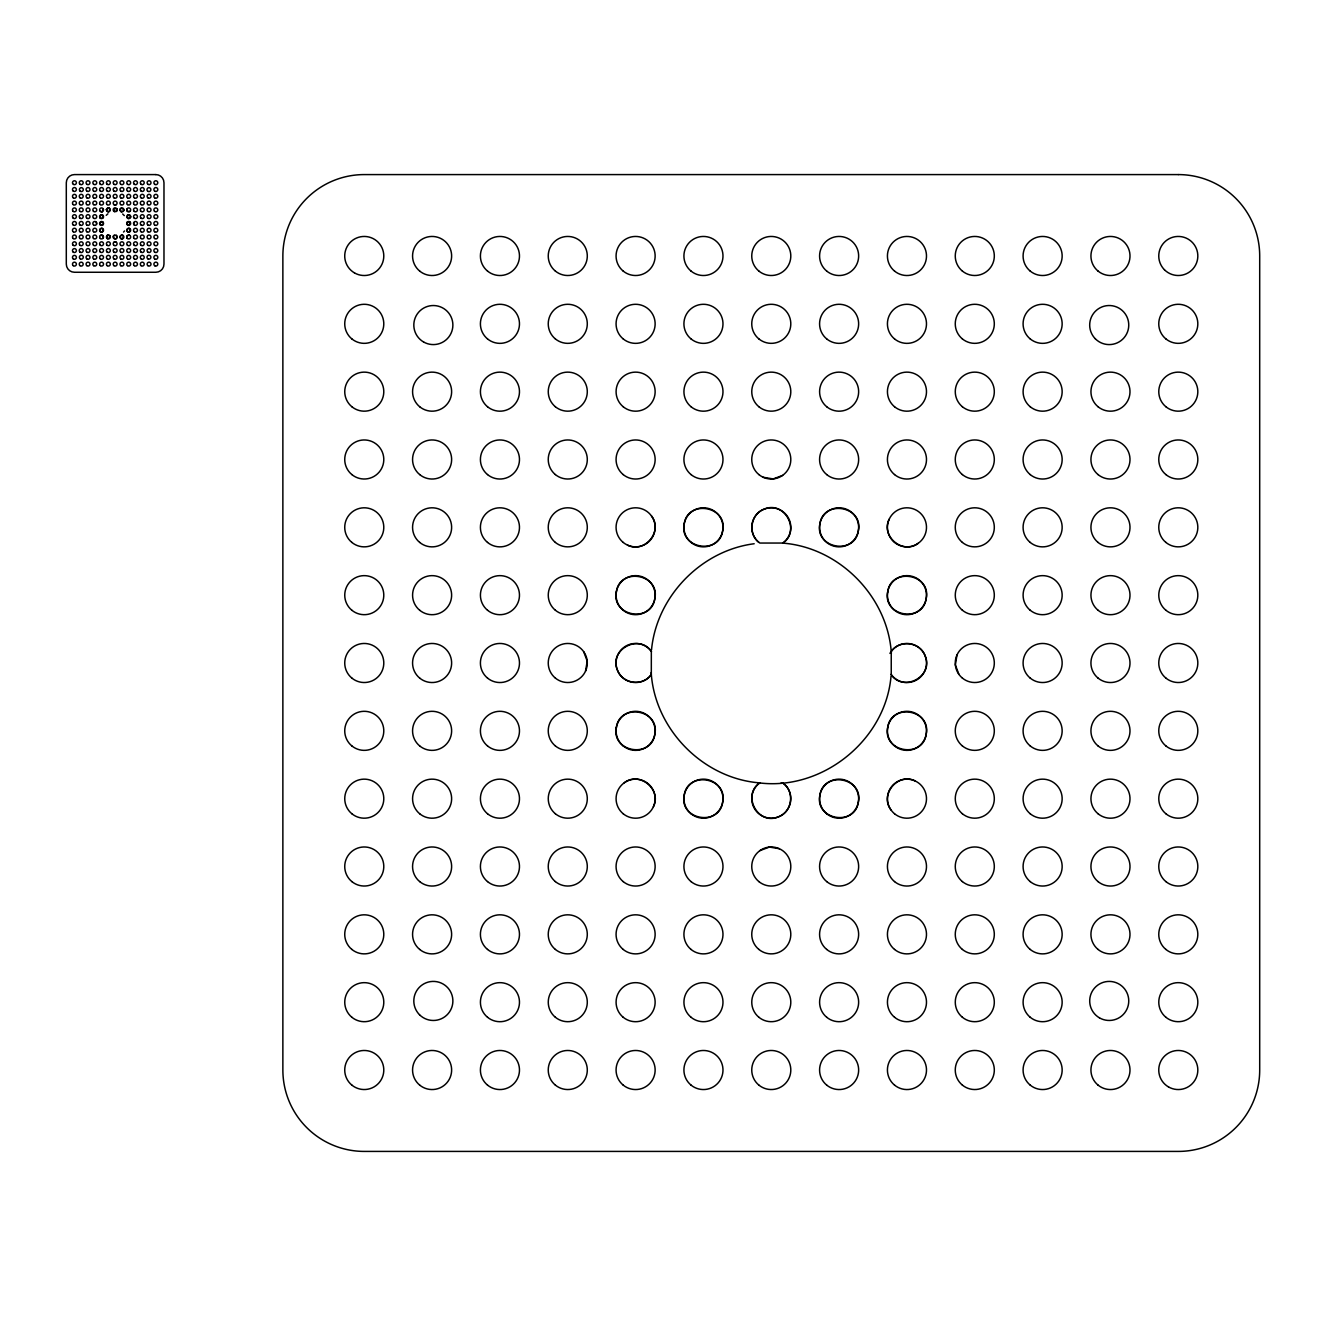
<?xml version="1.0" encoding="UTF-8"?>
<svg xmlns="http://www.w3.org/2000/svg" width="1326" height="1326" viewBox="0 0 1326 1326"><rect width="100%" height="100%" fill="white"/><g stroke="black" fill="none" stroke-linecap="round" stroke-linejoin="round"><path stroke-width="1.5" d="M99.649 229.879C102.715 237.072 104.969 224.127 99.649 229.862M121.114 211.63C116.87 205.082 128.854 210.436 121.147 211.646M130.644 216.967A1.956 1.956 0 0 0 128.025 214.812A1.956 1.956 0 0 0 127.462 218.144A1.956 1.956 0 0 0 130.644 216.967C127.578 209.773 125.324 222.718 130.628 216.983M651.331 651.464L651.315 674.404C643.176 686.885 622.027 684.001 617.319 669.845C608.684 649.607 639.53 633.182 651.514 651.646A19.542 19.542 0 0 0 622.905 648.149A19.542 19.542 0 0 0 621.927 676.94A19.542 19.542 0 0 0 650.685 675.415M891.238 674.536L891.238 651.596C899.393 639.115 920.526 641.999 925.25 656.155C933.885 676.393 903.039 692.818 891.055 674.354A19.542 19.542 0 0 0 920.493 677.089A19.542 19.542 0 0 0 918.918 647.569A19.542 19.542 0 0 0 889.945 653.386M651.514 649.906C656.519 596.567 701.056 550.522 754.179 543.743M891.039 676.094C885.652 739.709 823.098 790.561 759.732 782.953M96.566 224.227L96.384 222.287M103.362 217.414C102.168 209.707 96.798 221.707 103.345 217.447M103.345 237.802L102.815 235.481L100.445 235.398M126.931 209.044L127.462 211.364L129.849 211.447M133.711 222.619L133.909 224.558M585.562 671.089L587.219 661.11L583.672 651.646M653.386 806.755C662.122 789.65 639.381 770.92 624.248 782.771M889.166 519.245C880.431 536.35 903.188 555.08 918.305 543.229M957.007 654.911L955.35 664.89L958.897 674.354M103.345 224.227C103.594 217.729 96.002 226.431 103.063 224.674M126.931 222.619C133.412 218.326 127.926 230.691 127.13 222.287M124.545 230.939L123.533 232.067M106.229 215.326L107.903 213.801M107.224 235.415C104.34 242.691 115.047 235.017 107.224 235.398M102.268 211.679L103.163 208.712M116.274 204.668L114.334 204.85M114.003 242.177L115.959 241.995M782.638 475.388L773.174 478.935L763.196 477.277M759.931 850.612L769.395 847.065L779.373 848.723M102.218 211.696L100.759 211.63M116.29 235.415C109.544 234.288 116.522 242.791 117.019 236.509M780.865 783.169L782.688 782.953C795.169 791.108 792.285 812.258 778.13 816.965C757.892 825.601 741.466 794.755 759.931 782.771A19.542 19.542 0 0 0 756.433 811.363A19.542 19.542 0 0 0 785.224 812.357A19.542 19.542 0 0 0 783.699 783.583M782.821 543.047L759.881 543.047C747.4 534.892 750.284 513.742 764.422 509.035C784.677 500.399 801.103 531.245 782.638 543.229A19.542 19.542 0 0 0 786.136 514.637A19.542 19.542 0 0 0 757.345 513.643A19.542 19.542 0 0 0 758.87 542.417M784.379 543.246C840.369 548.367 887.906 597.313 891.37 653.42M758.19 782.754C702.183 777.633 654.663 728.687 651.182 672.58M129.517 235.216L127.197 235.746L127.114 238.133M627.513 545.119C644.635 553.854 663.365 531.096 651.514 515.98M915.039 780.881C897.917 772.146 879.188 794.904 891.055 810.02M115.959 235.216L117.019 236.492M122.672 214.016L124.296 215.591M116.738 208.712L113.638 208.613L114.334 211.63A1.956 1.956 0 0 0 114.815 211.779M116.754 208.746L116.655 211.083L114.003 211.431A1.956 1.956 0 0 1 113.87 208.364A1.956 1.956 0 0 1 116.821 208.862A1.956 1.956 0 0 1 115.826 211.679M116.39 235.481A1.956 1.956 0 0 1 116.406 238.481A1.956 1.956 0 0 1 113.456 237.984A1.956 1.956 0 0 1 114.45 235.166M120.003 209.541A1.956 1.956 0 0 1 123.036 208.248A1.956 1.956 0 0 1 122.92 211.547A1.956 1.956 0 0 1 119.986 210.038M106.428 209.541C109.528 216.735 111.699 203.74 106.428 209.541M120.003 236.674C123.103 243.851 125.274 230.873 120.003 236.674M126.782 229.879C129.882 237.089 132.053 224.077 126.782 229.879M616.341 591.96C611.269 616.557 651.696 623.286 654.878 598.374C659.95 573.777 619.524 567.047 616.341 591.96M616.341 727.626C611.269 752.223 651.696 758.953 654.878 734.04C659.95 709.443 619.524 702.714 616.341 727.626M684.166 524.118C679.111 548.715 719.521 555.445 722.72 530.533C727.775 505.935 687.365 499.206 684.166 524.118M684.166 795.467C679.111 820.065 719.521 826.794 722.72 801.882C727.775 777.285 687.365 770.555 684.166 795.467M819.849 524.118C814.777 548.715 855.204 555.445 858.386 530.533C863.458 505.935 823.032 499.206 819.849 524.118M819.849 795.467C814.777 820.065 855.204 826.794 858.386 801.882C863.458 777.285 823.032 770.555 819.849 795.467M887.674 591.96C882.619 616.557 923.029 623.286 926.228 598.374C931.283 573.777 890.873 567.047 887.674 591.96M887.674 727.626C882.619 752.223 923.029 758.953 926.228 734.04C931.283 709.443 890.873 702.714 887.674 727.626M155.838 174.584L74.438 174.584A8.138 8.138 0 0 0 66.3 182.723L66.3 264.123A8.138 8.138 0 0 0 74.438 272.261L155.838 272.261A8.138 8.138 0 0 0 163.976 264.123L163.976 182.723A8.138 8.138 0 0 0 155.838 174.584M1178.3 174.584L364.269 174.584A81.4 81.4 0 0 0 282.869 255.984L282.869 1070.016A81.4 81.4 0 0 0 364.269 1151.416L1178.3 1151.416A81.4 81.4 0 0 0 1259.7 1070.016L1259.7 255.984A81.4 81.4 0 0 0 1178.3 174.584M79.974 191.01A1.956 1.956 0 0 0 83.24 190.132A1.956 1.956 0 0 0 80.836 187.745A1.956 1.956 0 0 0 79.974 191.01M73.46 184.413A1.956 1.956 0 0 0 76.394 182.723A1.956 1.956 0 0 0 73.46 181.032A1.956 1.956 0 0 0 73.46 184.413M73.195 265.631A1.956 1.956 0 0 0 76.361 264.438A1.956 1.956 0 0 0 73.759 262.299A1.956 1.956 0 0 0 73.195 265.631M154.86 184.413A1.956 1.956 0 0 0 157.794 182.723A1.956 1.956 0 0 0 154.86 181.032A1.956 1.956 0 0 0 154.86 184.413M154.86 265.813A1.956 1.956 0 0 0 157.794 264.123A1.956 1.956 0 0 0 154.86 262.432A1.956 1.956 0 0 0 154.86 265.813M147.551 191.01A1.956 1.956 0 0 0 150.816 190.132A1.956 1.956 0 0 0 148.429 187.745A1.956 1.956 0 0 0 147.551 191.01M147.965 258.901A1.956 1.956 0 0 0 150.882 257.211A1.956 1.956 0 0 0 147.965 255.52A1.956 1.956 0 0 0 147.965 258.901M80.372 258.901A1.956 1.956 0 0 0 83.306 257.211A1.956 1.956 0 0 0 80.372 255.52A1.956 1.956 0 0 0 80.372 258.901M127.462 224.939A1.956 1.956 0 0 0 130.644 223.746A1.956 1.956 0 0 0 128.025 221.591A1.956 1.956 0 0 0 127.462 224.939M100.328 224.939A1.956 1.956 0 0 0 103.494 223.746A1.956 1.956 0 0 0 100.892 221.591A1.956 1.956 0 0 0 100.328 224.939M147.816 252.073A1.956 1.956 0 0 0 150.982 250.879A1.956 1.956 0 0 0 148.379 248.724A1.956 1.956 0 0 0 147.816 252.073M147.816 211.364A1.956 1.956 0 0 0 150.982 210.171A1.956 1.956 0 0 0 148.379 208.033A1.956 1.956 0 0 0 147.816 211.364M154.595 197.789A1.956 1.956 0 0 0 157.777 196.613A1.956 1.956 0 0 0 155.159 194.458A1.956 1.956 0 0 0 154.595 197.789M127.462 204.585A1.956 1.956 0 0 0 130.644 203.392A1.956 1.956 0 0 0 128.025 201.237A1.956 1.956 0 0 0 127.462 204.585M127.462 191.01A1.956 1.956 0 0 0 130.644 189.833A1.956 1.956 0 0 0 128.025 187.679A1.956 1.956 0 0 0 127.462 191.01M127.462 265.631A1.956 1.956 0 0 0 130.644 264.438A1.956 1.956 0 0 0 128.025 262.299A1.956 1.956 0 0 0 127.462 265.631M127.462 231.719A1.956 1.956 0 0 0 130.644 230.525A1.956 1.956 0 0 0 128.025 228.37A1.956 1.956 0 0 0 127.462 231.719M79.974 231.719A1.956 1.956 0 0 0 83.157 230.525A1.956 1.956 0 0 0 80.538 228.37A1.956 1.956 0 0 0 79.974 231.719M154.595 204.585A1.956 1.956 0 0 0 157.777 203.392A1.956 1.956 0 0 0 155.159 201.237A1.956 1.956 0 0 0 154.595 204.585M154.595 191.01A1.956 1.956 0 0 0 157.777 189.833A1.956 1.956 0 0 0 155.159 187.679A1.956 1.956 0 0 0 154.595 191.01M154.595 218.144A1.956 1.956 0 0 0 157.777 216.967A1.956 1.956 0 0 0 155.159 214.812A1.956 1.956 0 0 0 154.595 218.144M141.037 224.939A1.956 1.956 0 0 0 144.202 223.746A1.956 1.956 0 0 0 141.584 221.591A1.956 1.956 0 0 0 141.037 224.939M141.037 231.719A1.956 1.956 0 0 0 144.202 230.525A1.956 1.956 0 0 0 141.584 228.37A1.956 1.956 0 0 0 141.037 231.719M141.037 238.498A1.956 1.956 0 0 0 144.202 237.304A1.956 1.956 0 0 0 141.584 235.166A1.956 1.956 0 0 0 141.037 238.498M134.257 184.231A1.956 1.956 0 0 0 137.423 183.038A1.956 1.956 0 0 0 134.804 180.9A1.956 1.956 0 0 0 134.257 184.231M134.257 204.585A1.956 1.956 0 0 0 137.423 203.392A1.956 1.956 0 0 0 134.804 201.237A1.956 1.956 0 0 0 134.257 204.585M134.257 191.01A1.956 1.956 0 0 0 137.423 189.833A1.956 1.956 0 0 0 134.804 187.679A1.956 1.956 0 0 0 134.257 191.01M147.816 245.277A1.956 1.956 0 0 0 150.982 244.1A1.956 1.956 0 0 0 148.379 241.945A1.956 1.956 0 0 0 147.816 245.277M134.257 238.498A1.956 1.956 0 0 0 137.423 237.304A1.956 1.956 0 0 0 134.804 235.166A1.956 1.956 0 0 0 134.257 238.498M134.257 245.277A1.956 1.956 0 0 0 137.423 244.1A1.956 1.956 0 0 0 134.804 241.945A1.956 1.956 0 0 0 134.257 245.277M134.257 252.073A1.956 1.956 0 0 0 137.423 250.879A1.956 1.956 0 0 0 134.804 248.724A1.956 1.956 0 0 0 134.257 252.073M147.816 184.231A1.956 1.956 0 0 0 150.982 183.038A1.956 1.956 0 0 0 148.379 180.9A1.956 1.956 0 0 0 147.816 184.231M147.816 204.585A1.956 1.956 0 0 0 150.982 203.392A1.956 1.956 0 0 0 148.379 201.237A1.956 1.956 0 0 0 147.816 204.585M147.816 218.144A1.956 1.956 0 0 0 150.982 216.967A1.956 1.956 0 0 0 148.379 214.812A1.956 1.956 0 0 0 147.816 218.144M147.816 224.939A1.956 1.956 0 0 0 150.982 223.746A1.956 1.956 0 0 0 148.379 221.591A1.956 1.956 0 0 0 147.816 224.939M86.77 218.144A1.956 1.956 0 0 0 89.936 216.967A1.956 1.956 0 0 0 87.317 214.812A1.956 1.956 0 0 0 86.77 218.144M147.816 231.719A1.956 1.956 0 0 0 150.982 230.525A1.956 1.956 0 0 0 148.379 228.37A1.956 1.956 0 0 0 147.816 231.719M147.816 238.498A1.956 1.956 0 0 0 150.982 237.304A1.956 1.956 0 0 0 148.379 235.166A1.956 1.956 0 0 0 147.816 238.498M134.257 258.852A1.956 1.956 0 0 0 137.423 257.658A1.956 1.956 0 0 0 134.804 255.504A1.956 1.956 0 0 0 134.257 258.852M73.195 218.144A1.956 1.956 0 0 0 76.361 216.967A1.956 1.956 0 0 0 73.759 214.812A1.956 1.956 0 0 0 73.195 218.144M113.903 245.277A1.956 1.956 0 0 0 117.069 244.1A1.956 1.956 0 0 0 114.45 241.945A1.956 1.956 0 0 0 113.903 245.277M113.903 252.073A1.956 1.956 0 0 0 117.069 250.879A1.956 1.956 0 0 0 114.45 248.724A1.956 1.956 0 0 0 113.903 252.073M113.903 258.852A1.956 1.956 0 0 0 117.069 257.658A1.956 1.956 0 0 0 114.45 255.504A1.956 1.956 0 0 0 113.903 258.852M79.974 218.144A1.956 1.956 0 0 0 83.157 216.967A1.956 1.956 0 0 0 80.538 214.812A1.956 1.956 0 0 0 79.974 218.144M134.257 211.364A1.956 1.956 0 0 0 137.423 210.171A1.956 1.956 0 0 0 134.804 208.033A1.956 1.956 0 0 0 134.257 211.364M141.037 265.631A1.956 1.956 0 0 0 144.202 264.438A1.956 1.956 0 0 0 141.584 262.299A1.956 1.956 0 0 0 141.037 265.631M134.257 231.719A1.956 1.956 0 0 0 137.423 230.525A1.956 1.956 0 0 0 134.804 228.37A1.956 1.956 0 0 0 134.257 231.719M107.124 184.231A1.956 1.956 0 0 0 110.29 183.038A1.956 1.956 0 0 0 107.671 180.9A1.956 1.956 0 0 0 107.124 184.231M107.124 204.585A1.956 1.956 0 0 0 110.29 203.392A1.956 1.956 0 0 0 107.671 201.237A1.956 1.956 0 0 0 107.124 204.585M107.124 191.01A1.956 1.956 0 0 0 110.29 189.833A1.956 1.956 0 0 0 107.671 187.679A1.956 1.956 0 0 0 107.124 191.01M107.124 238.498A1.956 1.956 0 0 0 110.29 237.304A1.956 1.956 0 0 0 107.671 235.166A1.956 1.956 0 0 0 107.124 238.498M79.974 224.939A1.956 1.956 0 0 0 83.157 223.746A1.956 1.956 0 0 0 80.538 221.591A1.956 1.956 0 0 0 79.974 224.939M73.195 245.277A1.956 1.956 0 0 0 76.361 244.1A1.956 1.956 0 0 0 73.759 241.945A1.956 1.956 0 0 0 73.195 245.277M86.77 252.073A1.956 1.956 0 0 0 89.936 250.879A1.956 1.956 0 0 0 87.317 248.724A1.956 1.956 0 0 0 86.77 252.073M86.77 258.852A1.956 1.956 0 0 0 89.936 257.658A1.956 1.956 0 0 0 87.317 255.504A1.956 1.956 0 0 0 86.77 258.852M79.974 245.277A1.956 1.956 0 0 0 83.157 244.1A1.956 1.956 0 0 0 80.538 241.945A1.956 1.956 0 0 0 79.974 245.277M107.124 197.789A1.956 1.956 0 0 0 110.29 196.613A1.956 1.956 0 0 0 107.671 194.458A1.956 1.956 0 0 0 107.124 197.789M154.595 238.498A1.956 1.956 0 0 0 157.777 237.304A1.956 1.956 0 0 0 155.159 235.166A1.956 1.956 0 0 0 154.595 238.498M154.595 245.277A1.956 1.956 0 0 0 157.777 244.1A1.956 1.956 0 0 0 155.159 241.945A1.956 1.956 0 0 0 154.595 245.277M154.595 252.073A1.956 1.956 0 0 0 157.777 250.879A1.956 1.956 0 0 0 155.159 248.724A1.956 1.956 0 0 0 154.595 252.073M100.328 238.498A1.956 1.956 0 0 0 103.494 237.304A1.956 1.956 0 0 0 100.892 235.166A1.956 1.956 0 0 0 100.328 238.498M100.328 245.277A1.956 1.956 0 0 0 103.494 244.1A1.956 1.956 0 0 0 100.892 241.945A1.956 1.956 0 0 0 100.328 245.277M86.77 238.498A1.956 1.956 0 0 0 89.936 237.304A1.956 1.956 0 0 0 87.317 235.166A1.956 1.956 0 0 0 86.77 238.498M86.77 245.277A1.956 1.956 0 0 0 89.936 244.1A1.956 1.956 0 0 0 87.317 241.945A1.956 1.956 0 0 0 86.77 245.277M100.328 191.01A1.956 1.956 0 0 0 103.494 189.833A1.956 1.956 0 0 0 100.892 187.679A1.956 1.956 0 0 0 100.328 191.01M100.328 218.144A1.956 1.956 0 0 0 103.494 216.967A1.956 1.956 0 0 0 100.892 214.812A1.956 1.956 0 0 0 100.328 218.144M107.124 245.277A1.956 1.956 0 0 0 110.29 244.1A1.956 1.956 0 0 0 107.671 241.945A1.956 1.956 0 0 0 107.124 245.277M107.124 252.073A1.956 1.956 0 0 0 110.29 250.879A1.956 1.956 0 0 0 107.671 248.724A1.956 1.956 0 0 0 107.124 252.073M107.124 258.852A1.956 1.956 0 0 0 110.29 257.658A1.956 1.956 0 0 0 107.671 255.504A1.956 1.956 0 0 0 107.124 258.852M120.683 245.277A1.956 1.956 0 0 0 123.848 244.1A1.956 1.956 0 0 0 121.246 241.945A1.956 1.956 0 0 0 120.683 245.277M120.683 252.073A1.956 1.956 0 0 0 123.848 250.879A1.956 1.956 0 0 0 121.246 248.724A1.956 1.956 0 0 0 120.683 252.073M120.683 258.852A1.956 1.956 0 0 0 123.848 257.658A1.956 1.956 0 0 0 121.246 255.504A1.956 1.956 0 0 0 120.683 258.852M73.195 197.789A1.956 1.956 0 0 0 76.361 196.613A1.956 1.956 0 0 0 73.759 194.458A1.956 1.956 0 0 0 73.195 197.789M86.77 204.585A1.956 1.956 0 0 0 89.936 203.392A1.956 1.956 0 0 0 87.317 201.237A1.956 1.956 0 0 0 86.77 204.585M86.77 191.01A1.956 1.956 0 0 0 89.936 189.833A1.956 1.956 0 0 0 87.317 187.679A1.956 1.956 0 0 0 86.77 191.01M79.974 252.073A1.956 1.956 0 0 0 83.157 250.879A1.956 1.956 0 0 0 80.538 248.724A1.956 1.956 0 0 0 79.974 252.073M100.328 197.789A1.956 1.956 0 0 0 103.494 196.613A1.956 1.956 0 0 0 100.892 194.458A1.956 1.956 0 0 0 100.328 197.789M100.328 252.073A1.956 1.956 0 0 0 103.494 250.879A1.956 1.956 0 0 0 100.892 248.724A1.956 1.956 0 0 0 100.328 252.073M127.462 211.364A1.956 1.956 0 0 0 130.644 210.171A1.956 1.956 0 0 0 128.025 208.033A1.956 1.956 0 0 0 127.462 211.364M134.257 265.631A1.956 1.956 0 0 0 137.423 264.438A1.956 1.956 0 0 0 134.804 262.299A1.956 1.956 0 0 0 134.257 265.631M134.257 197.789A1.956 1.956 0 0 0 137.423 196.613A1.956 1.956 0 0 0 134.804 194.458A1.956 1.956 0 0 0 134.257 197.789M107.124 211.364A1.956 1.956 0 0 0 110.29 210.171A1.956 1.956 0 0 0 107.671 208.033A1.956 1.956 0 0 0 107.124 211.364M113.903 265.631A1.956 1.956 0 0 0 117.069 264.438A1.956 1.956 0 0 0 114.45 262.299A1.956 1.956 0 0 0 113.903 265.631M113.903 197.789A1.956 1.956 0 0 0 117.069 196.613A1.956 1.956 0 0 0 114.45 194.458A1.956 1.956 0 0 0 113.903 197.789M127.462 238.498A1.956 1.956 0 0 0 130.644 237.304A1.956 1.956 0 0 0 128.025 235.166A1.956 1.956 0 0 0 127.462 238.498M127.462 245.277A1.956 1.956 0 0 0 130.644 244.1A1.956 1.956 0 0 0 128.025 241.945A1.956 1.956 0 0 0 127.462 245.277M127.462 252.073A1.956 1.956 0 0 0 130.644 250.879A1.956 1.956 0 0 0 128.025 248.724A1.956 1.956 0 0 0 127.462 252.073M86.77 211.364A1.956 1.956 0 0 0 89.936 210.171A1.956 1.956 0 0 0 87.317 208.033A1.956 1.956 0 0 0 86.77 211.364M100.328 231.719A1.956 1.956 0 0 0 103.494 230.525A1.956 1.956 0 0 0 100.892 228.37A1.956 1.956 0 0 0 100.328 231.719M127.462 258.852A1.956 1.956 0 0 0 130.644 257.658A1.956 1.956 0 0 0 128.025 255.504A1.956 1.956 0 0 0 127.462 258.852M113.903 184.231A1.956 1.956 0 0 0 117.069 183.038A1.956 1.956 0 0 0 114.45 180.9A1.956 1.956 0 0 0 113.903 184.231M113.903 204.585A1.956 1.956 0 0 0 117.069 203.392A1.956 1.956 0 0 0 114.45 201.237A1.956 1.956 0 0 0 113.903 204.585M86.77 197.789A1.956 1.956 0 0 0 89.936 196.613A1.956 1.956 0 0 0 87.317 194.458A1.956 1.956 0 0 0 86.77 197.789M86.77 184.231A1.956 1.956 0 0 0 89.936 183.038A1.956 1.956 0 0 0 87.317 180.9A1.956 1.956 0 0 0 86.77 184.231M93.549 218.144A1.956 1.956 0 0 0 96.715 216.967A1.956 1.956 0 0 0 94.113 214.812A1.956 1.956 0 0 0 93.549 218.144M93.549 224.939A1.956 1.956 0 0 0 96.715 223.746A1.956 1.956 0 0 0 94.113 221.591A1.956 1.956 0 0 0 93.549 224.939M79.974 265.631A1.956 1.956 0 0 0 83.157 264.438A1.956 1.956 0 0 0 80.538 262.299A1.956 1.956 0 0 0 79.974 265.631M79.974 197.789A1.956 1.956 0 0 0 83.157 196.613A1.956 1.956 0 0 0 80.538 194.458A1.956 1.956 0 0 0 79.974 197.789M79.974 184.231A1.956 1.956 0 0 0 83.157 183.038A1.956 1.956 0 0 0 80.538 180.9A1.956 1.956 0 0 0 79.974 184.231M93.549 204.585A1.956 1.956 0 0 0 96.715 203.392A1.956 1.956 0 0 0 94.113 201.237A1.956 1.956 0 0 0 93.549 204.585M93.549 191.01A1.956 1.956 0 0 0 96.715 189.833A1.956 1.956 0 0 0 94.113 187.679A1.956 1.956 0 0 0 93.549 191.01M73.195 224.939A1.956 1.956 0 0 0 76.361 223.746A1.956 1.956 0 0 0 73.759 221.591A1.956 1.956 0 0 0 73.195 224.939M93.549 231.719A1.956 1.956 0 0 0 96.715 230.525A1.956 1.956 0 0 0 94.113 228.37A1.956 1.956 0 0 0 93.549 231.719M93.549 238.498A1.956 1.956 0 0 0 96.715 237.304A1.956 1.956 0 0 0 94.113 235.166A1.956 1.956 0 0 0 93.549 238.498M93.549 184.231A1.956 1.956 0 0 0 96.715 183.038A1.956 1.956 0 0 0 94.113 180.9A1.956 1.956 0 0 0 93.549 184.231M120.683 265.631A1.956 1.956 0 0 0 123.848 264.438A1.956 1.956 0 0 0 121.246 262.299A1.956 1.956 0 0 0 120.683 265.631M120.683 197.789A1.956 1.956 0 0 0 123.848 196.613A1.956 1.956 0 0 0 121.246 194.458A1.956 1.956 0 0 0 120.683 197.789M120.683 191.01A1.956 1.956 0 0 0 123.848 189.833A1.956 1.956 0 0 0 121.246 187.679A1.956 1.956 0 0 0 120.683 191.01M93.549 258.852A1.956 1.956 0 0 0 96.715 257.658A1.956 1.956 0 0 0 94.113 255.504A1.956 1.956 0 0 0 93.549 258.852M86.77 224.939A1.956 1.956 0 0 0 89.936 223.746A1.956 1.956 0 0 0 87.317 221.591A1.956 1.956 0 0 0 86.77 224.939M86.77 231.719A1.956 1.956 0 0 0 89.936 230.525A1.956 1.956 0 0 0 87.317 228.37A1.956 1.956 0 0 0 86.77 231.719M154.595 258.852A1.956 1.956 0 0 0 157.777 257.658A1.956 1.956 0 0 0 155.159 255.504A1.956 1.956 0 0 0 154.595 258.852M93.549 265.631A1.956 1.956 0 0 0 96.715 264.438A1.956 1.956 0 0 0 94.113 262.299A1.956 1.956 0 0 0 93.549 265.631M93.549 197.789A1.956 1.956 0 0 0 96.715 196.613A1.956 1.956 0 0 0 94.113 194.458A1.956 1.956 0 0 0 93.549 197.789M79.974 204.585A1.956 1.956 0 0 0 83.157 203.392A1.956 1.956 0 0 0 80.538 201.237A1.956 1.956 0 0 0 79.974 204.585M73.195 191.01A1.956 1.956 0 0 0 76.361 189.833A1.956 1.956 0 0 0 73.759 187.679A1.956 1.956 0 0 0 73.195 191.01M141.037 245.277A1.956 1.956 0 0 0 144.202 244.1A1.956 1.956 0 0 0 141.584 241.945A1.956 1.956 0 0 0 141.037 245.277M141.037 204.585A1.956 1.956 0 0 0 144.202 203.392A1.956 1.956 0 0 0 141.584 201.237A1.956 1.956 0 0 0 141.037 204.585M141.037 191.01A1.956 1.956 0 0 0 144.202 189.833A1.956 1.956 0 0 0 141.584 187.679A1.956 1.956 0 0 0 141.037 191.01M141.037 218.144A1.956 1.956 0 0 0 144.202 216.967A1.956 1.956 0 0 0 141.584 214.812A1.956 1.956 0 0 0 141.037 218.144M120.683 184.231A1.956 1.956 0 0 0 123.848 183.038A1.956 1.956 0 0 0 121.246 180.9A1.956 1.956 0 0 0 120.683 184.231M120.683 204.585A1.956 1.956 0 0 0 123.848 203.392A1.956 1.956 0 0 0 121.246 201.237A1.956 1.956 0 0 0 120.683 204.585M113.903 191.01A1.956 1.956 0 0 0 117.069 189.833A1.956 1.956 0 0 0 114.45 187.679A1.956 1.956 0 0 0 113.903 191.01M86.77 265.631A1.956 1.956 0 0 0 89.936 264.438A1.956 1.956 0 0 0 87.317 262.299A1.956 1.956 0 0 0 86.77 265.631M79.974 211.364A1.956 1.956 0 0 0 83.157 210.171A1.956 1.956 0 0 0 80.538 208.033A1.956 1.956 0 0 0 79.974 211.364M141.037 197.789A1.956 1.956 0 0 0 144.202 196.613A1.956 1.956 0 0 0 141.584 194.458A1.956 1.956 0 0 0 141.037 197.789M141.037 184.231A1.956 1.956 0 0 0 144.202 183.038A1.956 1.956 0 0 0 141.584 180.9A1.956 1.956 0 0 0 141.037 184.231M154.595 224.939A1.956 1.956 0 0 0 157.777 223.746A1.956 1.956 0 0 0 155.159 221.591A1.956 1.956 0 0 0 154.595 224.939M154.595 231.719A1.956 1.956 0 0 0 157.777 230.525A1.956 1.956 0 0 0 155.159 228.37A1.956 1.956 0 0 0 154.595 231.719M93.549 211.364A1.956 1.956 0 0 0 96.715 210.171A1.956 1.956 0 0 0 94.113 208.033A1.956 1.956 0 0 0 93.549 211.364M100.328 265.631A1.956 1.956 0 0 0 103.494 264.438A1.956 1.956 0 0 0 100.892 262.299A1.956 1.956 0 0 0 100.328 265.631M73.195 258.852A1.956 1.956 0 0 0 76.361 257.658A1.956 1.956 0 0 0 73.759 255.504A1.956 1.956 0 0 0 73.195 258.852M73.195 252.073A1.956 1.956 0 0 0 76.361 250.879A1.956 1.956 0 0 0 73.759 248.724A1.956 1.956 0 0 0 73.195 252.073M73.195 204.585A1.956 1.956 0 0 0 76.361 203.392A1.956 1.956 0 0 0 73.759 201.237A1.956 1.956 0 0 0 73.195 204.585M73.195 211.364A1.956 1.956 0 0 0 76.361 210.171A1.956 1.956 0 0 0 73.759 208.033A1.956 1.956 0 0 0 73.195 211.364M100.328 258.852A1.956 1.956 0 0 0 103.494 257.658A1.956 1.956 0 0 0 100.892 255.504A1.956 1.956 0 0 0 100.328 258.852M100.328 211.364A1.956 1.956 0 0 0 103.494 210.171A1.956 1.956 0 0 0 100.892 208.033A1.956 1.956 0 0 0 100.328 211.364M107.124 265.631A1.956 1.956 0 0 0 110.29 264.438A1.956 1.956 0 0 0 107.671 262.299A1.956 1.956 0 0 0 107.124 265.631M93.549 245.277A1.956 1.956 0 0 0 96.715 244.1A1.956 1.956 0 0 0 94.113 241.945A1.956 1.956 0 0 0 93.549 245.277M93.549 252.073A1.956 1.956 0 0 0 96.715 250.879A1.956 1.956 0 0 0 94.113 248.724A1.956 1.956 0 0 0 93.549 252.073M147.816 197.789A1.956 1.956 0 0 0 150.982 196.613A1.956 1.956 0 0 0 148.379 194.458A1.956 1.956 0 0 0 147.816 197.789M100.328 184.231A1.956 1.956 0 0 0 103.494 183.038A1.956 1.956 0 0 0 100.892 180.9A1.956 1.956 0 0 0 100.328 184.231M100.328 204.585A1.956 1.956 0 0 0 103.494 203.392A1.956 1.956 0 0 0 100.892 201.237A1.956 1.956 0 0 0 100.328 204.585M141.037 252.073A1.956 1.956 0 0 0 144.202 250.879A1.956 1.956 0 0 0 141.584 248.724A1.956 1.956 0 0 0 141.037 252.073M141.037 258.852A1.956 1.956 0 0 0 144.202 257.658A1.956 1.956 0 0 0 141.584 255.504A1.956 1.956 0 0 0 141.037 258.852M120.683 238.498A1.956 1.956 0 0 0 123.848 237.304A1.956 1.956 0 0 0 121.246 235.166A1.956 1.956 0 0 0 120.683 238.498M79.974 238.498A1.956 1.956 0 0 0 83.157 237.304A1.956 1.956 0 0 0 80.538 235.166A1.956 1.956 0 0 0 79.974 238.498M73.195 238.498A1.956 1.956 0 0 0 76.361 237.304A1.956 1.956 0 0 0 73.759 235.166A1.956 1.956 0 0 0 73.195 238.498M134.257 218.144A1.956 1.956 0 0 0 137.423 216.967A1.956 1.956 0 0 0 134.804 214.812A1.956 1.956 0 0 0 134.257 218.144M134.257 224.939A1.956 1.956 0 0 0 137.423 223.746A1.956 1.956 0 0 0 134.804 221.591A1.956 1.956 0 0 0 134.257 224.939M141.037 211.364A1.956 1.956 0 0 0 144.202 210.171A1.956 1.956 0 0 0 141.584 208.033A1.956 1.956 0 0 0 141.037 211.364M147.816 265.631A1.956 1.956 0 0 0 150.982 264.438A1.956 1.956 0 0 0 148.379 262.299A1.956 1.956 0 0 0 147.816 265.631M154.595 211.364A1.956 1.956 0 0 0 157.777 210.171A1.956 1.956 0 0 0 155.159 208.033A1.956 1.956 0 0 0 154.595 211.364M73.195 231.719A1.956 1.956 0 0 0 76.361 230.525A1.956 1.956 0 0 0 73.759 228.37A1.956 1.956 0 0 0 73.195 231.719M127.462 197.789A1.956 1.956 0 0 0 130.644 196.613A1.956 1.956 0 0 0 128.025 194.458A1.956 1.956 0 0 0 127.462 197.789M127.462 184.231A1.956 1.956 0 0 0 130.644 183.038A1.956 1.956 0 0 0 128.025 180.9A1.956 1.956 0 0 0 127.462 184.231M423.574 341.975A19.542 19.542 0 0 0 452.879 325.052A19.542 19.542 0 0 0 423.574 308.146A19.542 19.542 0 0 0 423.574 341.975M354.49 272.907A19.542 19.542 0 0 0 383.794 255.984A19.542 19.542 0 0 0 354.49 239.061A19.542 19.542 0 0 0 354.49 272.907M351.854 1085.099A19.542 19.542 0 0 0 383.529 1073.231A19.542 19.542 0 0 0 357.407 1051.717A19.542 19.542 0 0 0 351.854 1085.099M1164.477 269.791A19.542 19.542 0 0 0 1197.163 261.04A19.542 19.542 0 0 0 1173.245 237.105A19.542 19.542 0 0 0 1164.477 269.791M1168.521 1086.939A19.542 19.542 0 0 0 1197.826 1070.016A19.542 19.542 0 0 0 1168.521 1053.093A19.542 19.542 0 0 0 1168.521 1086.939M1095.409 338.876A19.542 19.542 0 0 0 1128.094 330.108A19.542 19.542 0 0 0 1104.16 306.19A19.542 19.542 0 0 0 1095.409 338.876M1099.453 1017.854A19.542 19.542 0 0 0 1128.757 1000.948A19.542 19.542 0 0 0 1099.453 984.025A19.542 19.542 0 0 0 1099.453 1017.854M419.53 1014.755A19.542 19.542 0 0 0 452.216 1006.003A19.542 19.542 0 0 0 428.281 982.069A19.542 19.542 0 0 0 419.53 1014.755M1098.044 949.433A19.542 19.542 0 0 0 1129.735 937.548A19.542 19.542 0 0 0 1103.613 916.051A19.542 19.542 0 0 0 1098.044 949.433M1098.044 542.417A19.542 19.542 0 0 0 1129.735 530.533A19.542 19.542 0 0 0 1103.613 509.035A19.542 19.542 0 0 0 1098.044 542.417M1165.885 406.734A19.542 19.542 0 0 0 1197.56 394.866A19.542 19.542 0 0 0 1171.438 373.368A19.542 19.542 0 0 0 1165.885 406.734M894.536 474.575A19.542 19.542 0 0 0 926.228 462.708A19.542 19.542 0 0 0 900.105 441.193A19.542 19.542 0 0 0 894.536 474.575M894.536 338.909A19.542 19.542 0 0 0 926.228 327.025A19.542 19.542 0 0 0 900.105 305.527A19.542 19.542 0 0 0 894.536 338.909M826.695 542.417A19.542 19.542 0 0 0 858.386 530.533A19.542 19.542 0 0 0 832.264 509.035A19.542 19.542 0 0 0 826.695 542.417M894.536 1085.099A19.542 19.542 0 0 0 926.228 1073.231A19.542 19.542 0 0 0 900.105 1051.717A19.542 19.542 0 0 0 894.536 1085.099M894.536 745.925A19.542 19.542 0 0 0 926.228 734.04A19.542 19.542 0 0 0 900.105 712.543A19.542 19.542 0 0 0 894.536 745.925M419.679 745.925A19.542 19.542 0 0 0 451.37 734.04A19.542 19.542 0 0 0 425.248 712.543A19.542 19.542 0 0 0 419.679 745.925M1165.885 474.575A19.542 19.542 0 0 0 1197.56 462.708A19.542 19.542 0 0 0 1171.438 441.193A19.542 19.542 0 0 0 1165.885 474.575M1165.885 338.909A19.542 19.542 0 0 0 1197.56 327.025A19.542 19.542 0 0 0 1171.438 305.527A19.542 19.542 0 0 0 1165.885 338.909M1165.885 610.242A19.542 19.542 0 0 0 1197.56 598.374A19.542 19.542 0 0 0 1171.438 576.876A19.542 19.542 0 0 0 1165.885 610.242M1030.203 678.083A19.542 19.542 0 0 0 1061.894 666.216A19.542 19.542 0 0 0 1035.772 644.701A19.542 19.542 0 0 0 1030.203 678.083M1030.203 745.925A19.542 19.542 0 0 0 1061.894 734.04A19.542 19.542 0 0 0 1035.772 712.543A19.542 19.542 0 0 0 1030.203 745.925M1030.203 813.75A19.542 19.542 0 0 0 1061.894 801.882A19.542 19.542 0 0 0 1035.772 780.384A19.542 19.542 0 0 0 1030.203 813.75M962.378 271.068A19.542 19.542 0 0 0 994.052 259.2A19.542 19.542 0 0 0 967.93 237.686A19.542 19.542 0 0 0 962.378 271.068M962.378 474.575A19.542 19.542 0 0 0 994.052 462.708A19.542 19.542 0 0 0 967.93 441.193A19.542 19.542 0 0 0 962.378 474.575M962.378 338.909A19.542 19.542 0 0 0 994.052 327.025A19.542 19.542 0 0 0 967.93 305.527A19.542 19.542 0 0 0 962.378 338.909M1098.044 881.591A19.542 19.542 0 0 0 1129.735 869.723A19.542 19.542 0 0 0 1103.613 848.209A19.542 19.542 0 0 0 1098.044 881.591M962.378 813.75A19.542 19.542 0 0 0 994.052 801.882A19.542 19.542 0 0 0 967.93 780.384A19.542 19.542 0 0 0 962.378 813.75M962.378 881.591A19.542 19.542 0 0 0 994.052 869.723A19.542 19.542 0 0 0 967.93 848.209A19.542 19.542 0 0 0 962.378 881.591M962.378 949.433A19.542 19.542 0 0 0 994.052 937.548A19.542 19.542 0 0 0 967.93 916.051A19.542 19.542 0 0 0 962.378 949.433M1098.044 271.068A19.542 19.542 0 0 0 1129.735 259.2A19.542 19.542 0 0 0 1103.613 237.686A19.542 19.542 0 0 0 1098.044 271.068M1098.044 474.575A19.542 19.542 0 0 0 1129.735 462.708A19.542 19.542 0 0 0 1103.613 441.193A19.542 19.542 0 0 0 1098.044 474.575M1098.044 610.242A19.542 19.542 0 0 0 1129.735 598.374A19.542 19.542 0 0 0 1103.613 576.876A19.542 19.542 0 0 0 1098.044 610.242M1098.044 678.083A19.542 19.542 0 0 0 1129.735 666.216A19.542 19.542 0 0 0 1103.613 644.701A19.542 19.542 0 0 0 1098.044 678.083M487.52 610.242A19.542 19.542 0 0 0 519.212 598.374A19.542 19.542 0 0 0 493.09 576.876A19.542 19.542 0 0 0 487.52 610.242M1098.044 745.925A19.542 19.542 0 0 0 1129.735 734.04A19.542 19.542 0 0 0 1103.613 712.543A19.542 19.542 0 0 0 1098.044 745.925M1098.044 813.75A19.542 19.542 0 0 0 1129.735 801.882A19.542 19.542 0 0 0 1103.613 780.384A19.542 19.542 0 0 0 1098.044 813.75M962.378 1017.257A19.542 19.542 0 0 0 994.052 1005.39A19.542 19.542 0 0 0 967.93 983.892A19.542 19.542 0 0 0 962.378 1017.257M351.854 610.242A19.542 19.542 0 0 0 383.529 598.374A19.542 19.542 0 0 0 357.407 576.876A19.542 19.542 0 0 0 351.854 610.242M758.87 881.591A19.542 19.542 0 0 0 790.545 869.723A19.542 19.542 0 0 0 764.422 848.209A19.542 19.542 0 0 0 758.87 881.591M758.87 949.433A19.542 19.542 0 0 0 790.545 937.548A19.542 19.542 0 0 0 764.422 916.051A19.542 19.542 0 0 0 758.87 949.433M758.87 1017.257A19.542 19.542 0 0 0 790.545 1005.39A19.542 19.542 0 0 0 764.422 983.892A19.542 19.542 0 0 0 758.87 1017.257M419.679 610.242A19.542 19.542 0 0 0 451.37 598.374A19.542 19.542 0 0 0 425.248 576.876A19.542 19.542 0 0 0 419.679 610.242M962.378 542.417A19.542 19.542 0 0 0 994.052 530.533A19.542 19.542 0 0 0 967.93 509.035A19.542 19.542 0 0 0 962.378 542.417M1030.203 1085.099A19.542 19.542 0 0 0 1061.894 1073.231A19.542 19.542 0 0 0 1035.772 1051.717A19.542 19.542 0 0 0 1030.203 1085.099M962.378 745.925A19.542 19.542 0 0 0 994.052 734.04A19.542 19.542 0 0 0 967.93 712.543A19.542 19.542 0 0 0 962.378 745.925M691.028 271.068A19.542 19.542 0 0 0 722.72 259.2A19.542 19.542 0 0 0 696.598 237.686A19.542 19.542 0 0 0 691.028 271.068M691.028 474.575A19.542 19.542 0 0 0 722.72 462.708A19.542 19.542 0 0 0 696.598 441.193A19.542 19.542 0 0 0 691.028 474.575M691.028 338.909A19.542 19.542 0 0 0 722.72 327.025A19.542 19.542 0 0 0 696.598 305.527A19.542 19.542 0 0 0 691.028 338.909M691.028 813.75A19.542 19.542 0 0 0 722.72 801.882A19.542 19.542 0 0 0 696.598 780.384A19.542 19.542 0 0 0 691.028 813.75M419.679 678.083A19.542 19.542 0 0 0 451.37 666.216A19.542 19.542 0 0 0 425.248 644.701A19.542 19.542 0 0 0 419.679 678.083M351.854 881.591A19.542 19.542 0 0 0 383.529 869.723A19.542 19.542 0 0 0 357.407 848.209A19.542 19.542 0 0 0 351.854 881.591M487.52 949.433A19.542 19.542 0 0 0 519.212 937.548A19.542 19.542 0 0 0 493.09 916.051A19.542 19.542 0 0 0 487.52 949.433M487.52 1017.257A19.542 19.542 0 0 0 519.212 1005.39A19.542 19.542 0 0 0 493.09 983.892A19.542 19.542 0 0 0 487.52 1017.257M419.679 881.591A19.542 19.542 0 0 0 451.37 869.723A19.542 19.542 0 0 0 425.248 848.209A19.542 19.542 0 0 0 419.679 881.591M691.028 406.734A19.542 19.542 0 0 0 722.72 394.866A19.542 19.542 0 0 0 696.598 373.368A19.542 19.542 0 0 0 691.028 406.734M1165.885 813.75A19.542 19.542 0 0 0 1197.56 801.882A19.542 19.542 0 0 0 1171.438 780.384A19.542 19.542 0 0 0 1165.885 813.75M1165.885 881.591A19.542 19.542 0 0 0 1197.56 869.723A19.542 19.542 0 0 0 1171.438 848.209A19.542 19.542 0 0 0 1165.885 881.591M1165.885 949.433A19.542 19.542 0 0 0 1197.56 937.548A19.542 19.542 0 0 0 1171.438 916.051A19.542 19.542 0 0 0 1165.885 949.433M623.187 813.75A19.542 19.542 0 0 0 654.878 801.882A19.542 19.542 0 0 0 628.756 780.384A19.542 19.542 0 0 0 623.187 813.75M623.187 881.591A19.542 19.542 0 0 0 654.878 869.723A19.542 19.542 0 0 0 628.756 848.209A19.542 19.542 0 0 0 623.187 881.591M487.52 813.75A19.542 19.542 0 0 0 519.212 801.882A19.542 19.542 0 0 0 493.09 780.384A19.542 19.542 0 0 0 487.52 813.75M487.52 881.591A19.542 19.542 0 0 0 519.212 869.723A19.542 19.542 0 0 0 493.09 848.209A19.542 19.542 0 0 0 487.52 881.591M623.187 338.909A19.542 19.542 0 0 0 654.878 327.025A19.542 19.542 0 0 0 628.756 305.527A19.542 19.542 0 0 0 623.187 338.909M623.187 610.242A19.542 19.542 0 0 0 654.878 598.374A19.542 19.542 0 0 0 628.756 576.876A19.542 19.542 0 0 0 623.187 610.242M691.028 881.591A19.542 19.542 0 0 0 722.72 869.723A19.542 19.542 0 0 0 696.598 848.209A19.542 19.542 0 0 0 691.028 881.591M691.028 949.433A19.542 19.542 0 0 0 722.72 937.548A19.542 19.542 0 0 0 696.598 916.051A19.542 19.542 0 0 0 691.028 949.433M691.028 1017.257A19.542 19.542 0 0 0 722.72 1005.39A19.542 19.542 0 0 0 696.598 983.892A19.542 19.542 0 0 0 691.028 1017.257M826.695 881.591A19.542 19.542 0 0 0 858.386 869.723A19.542 19.542 0 0 0 832.264 848.209A19.542 19.542 0 0 0 826.695 881.591M826.695 949.433A19.542 19.542 0 0 0 858.386 937.548A19.542 19.542 0 0 0 832.264 916.051A19.542 19.542 0 0 0 826.695 949.433M826.695 1017.257A19.542 19.542 0 0 0 858.386 1005.39A19.542 19.542 0 0 0 832.264 983.892A19.542 19.542 0 0 0 826.695 1017.257M351.854 406.734A19.542 19.542 0 0 0 383.529 394.866A19.542 19.542 0 0 0 357.407 373.368A19.542 19.542 0 0 0 351.854 406.734M487.52 474.575A19.542 19.542 0 0 0 519.212 462.708A19.542 19.542 0 0 0 493.09 441.193A19.542 19.542 0 0 0 487.52 474.575M487.52 338.909A19.542 19.542 0 0 0 519.212 327.025A19.542 19.542 0 0 0 493.09 305.527A19.542 19.542 0 0 0 487.52 338.909M419.679 949.433A19.542 19.542 0 0 0 451.37 937.548A19.542 19.542 0 0 0 425.248 916.051A19.542 19.542 0 0 0 419.679 949.433M623.187 406.734A19.542 19.542 0 0 0 654.878 394.866A19.542 19.542 0 0 0 628.756 373.368A19.542 19.542 0 0 0 623.187 406.734M623.187 949.433A19.542 19.542 0 0 0 654.878 937.548A19.542 19.542 0 0 0 628.756 916.051A19.542 19.542 0 0 0 623.187 949.433M894.536 542.417A19.542 19.542 0 0 0 926.228 530.533A19.542 19.542 0 0 0 900.105 509.035A19.542 19.542 0 0 0 894.536 542.417M962.378 1085.099A19.542 19.542 0 0 0 994.052 1073.231A19.542 19.542 0 0 0 967.93 1051.717A19.542 19.542 0 0 0 962.378 1085.099M962.378 406.734A19.542 19.542 0 0 0 994.052 394.866A19.542 19.542 0 0 0 967.93 373.368A19.542 19.542 0 0 0 962.378 406.734M691.028 542.417A19.542 19.542 0 0 0 722.72 530.533A19.542 19.542 0 0 0 696.598 509.035A19.542 19.542 0 0 0 691.028 542.417M758.87 1085.099A19.542 19.542 0 0 0 790.545 1073.231A19.542 19.542 0 0 0 764.422 1051.717A19.542 19.542 0 0 0 758.87 1085.099M758.87 406.734A19.542 19.542 0 0 0 790.545 394.866A19.542 19.542 0 0 0 764.422 373.368A19.542 19.542 0 0 0 758.87 406.734M894.536 813.75A19.542 19.542 0 0 0 926.228 801.882A19.542 19.542 0 0 0 900.105 780.384A19.542 19.542 0 0 0 894.536 813.75M894.536 881.591A19.542 19.542 0 0 0 926.228 869.723A19.542 19.542 0 0 0 900.105 848.209A19.542 19.542 0 0 0 894.536 881.591M894.536 949.433A19.542 19.542 0 0 0 926.228 937.548A19.542 19.542 0 0 0 900.105 916.051A19.542 19.542 0 0 0 894.536 949.433M487.52 542.417A19.542 19.542 0 0 0 519.212 530.533A19.542 19.542 0 0 0 493.09 509.035A19.542 19.542 0 0 0 487.52 542.417M623.187 745.925A19.542 19.542 0 0 0 654.878 734.04A19.542 19.542 0 0 0 628.756 712.543A19.542 19.542 0 0 0 623.187 745.925M894.536 1017.257A19.542 19.542 0 0 0 926.228 1005.39A19.542 19.542 0 0 0 900.105 983.892A19.542 19.542 0 0 0 894.536 1017.257M758.87 271.068A19.542 19.542 0 0 0 790.545 259.2A19.542 19.542 0 0 0 764.422 237.686A19.542 19.542 0 0 0 758.87 271.068M758.87 474.575A19.542 19.542 0 0 0 790.545 462.708A19.542 19.542 0 0 0 764.422 441.193A19.542 19.542 0 0 0 758.87 474.575M487.52 406.734A19.542 19.542 0 0 0 519.212 394.866A19.542 19.542 0 0 0 493.09 373.368A19.542 19.542 0 0 0 487.52 406.734M487.52 271.068A19.542 19.542 0 0 0 519.212 259.2A19.542 19.542 0 0 0 493.09 237.686A19.542 19.542 0 0 0 487.52 271.068M555.362 610.242A19.542 19.542 0 0 0 587.037 598.374A19.542 19.542 0 0 0 560.915 576.876A19.542 19.542 0 0 0 555.362 610.242M555.362 678.083A19.542 19.542 0 0 0 587.037 666.216A19.542 19.542 0 0 0 560.915 644.701A19.542 19.542 0 0 0 555.362 678.083M419.679 1085.099A19.542 19.542 0 0 0 451.37 1073.231A19.542 19.542 0 0 0 425.248 1051.717A19.542 19.542 0 0 0 419.679 1085.099M419.679 406.734A19.542 19.542 0 0 0 451.37 394.866A19.542 19.542 0 0 0 425.248 373.368A19.542 19.542 0 0 0 419.679 406.734M419.679 271.068A19.542 19.542 0 0 0 451.37 259.2A19.542 19.542 0 0 0 425.248 237.686A19.542 19.542 0 0 0 419.679 271.068M555.362 474.575A19.542 19.542 0 0 0 587.037 462.708A19.542 19.542 0 0 0 560.915 441.193A19.542 19.542 0 0 0 555.362 474.575M555.362 338.909A19.542 19.542 0 0 0 587.037 327.025A19.542 19.542 0 0 0 560.915 305.527A19.542 19.542 0 0 0 555.362 338.909M351.854 678.083A19.542 19.542 0 0 0 383.529 666.216A19.542 19.542 0 0 0 357.407 644.701A19.542 19.542 0 0 0 351.854 678.083M555.362 745.925A19.542 19.542 0 0 0 587.037 734.04A19.542 19.542 0 0 0 560.915 712.543A19.542 19.542 0 0 0 555.362 745.925M555.362 813.75A19.542 19.542 0 0 0 587.037 801.882A19.542 19.542 0 0 0 560.915 780.384A19.542 19.542 0 0 0 555.362 813.75M555.362 271.068A19.542 19.542 0 0 0 587.037 259.2A19.542 19.542 0 0 0 560.915 237.686A19.542 19.542 0 0 0 555.362 271.068M826.695 1085.099A19.542 19.542 0 0 0 858.386 1073.231A19.542 19.542 0 0 0 832.264 1051.717A19.542 19.542 0 0 0 826.695 1085.099M826.695 406.734A19.542 19.542 0 0 0 858.386 394.866A19.542 19.542 0 0 0 832.264 373.368A19.542 19.542 0 0 0 826.695 406.734M826.695 338.909A19.542 19.542 0 0 0 858.386 327.025A19.542 19.542 0 0 0 832.264 305.527A19.542 19.542 0 0 0 826.695 338.909M555.362 1017.257A19.542 19.542 0 0 0 587.037 1005.39A19.542 19.542 0 0 0 560.915 983.892A19.542 19.542 0 0 0 555.362 1017.257M487.52 678.083A19.542 19.542 0 0 0 519.212 666.216A19.542 19.542 0 0 0 493.09 644.701A19.542 19.542 0 0 0 487.52 678.083M487.52 745.925A19.542 19.542 0 0 0 519.212 734.04A19.542 19.542 0 0 0 493.09 712.543A19.542 19.542 0 0 0 487.52 745.925M1165.885 1017.257A19.542 19.542 0 0 0 1197.56 1005.39A19.542 19.542 0 0 0 1171.438 983.892A19.542 19.542 0 0 0 1165.885 1017.257M555.362 1085.099A19.542 19.542 0 0 0 587.037 1073.231A19.542 19.542 0 0 0 560.915 1051.717A19.542 19.542 0 0 0 555.362 1085.099M555.362 406.734A19.542 19.542 0 0 0 587.037 394.866A19.542 19.542 0 0 0 560.915 373.368A19.542 19.542 0 0 0 555.362 406.734M419.679 474.575A19.542 19.542 0 0 0 451.37 462.708A19.542 19.542 0 0 0 425.248 441.193A19.542 19.542 0 0 0 419.679 474.575M351.854 338.909A19.542 19.542 0 0 0 383.529 327.025A19.542 19.542 0 0 0 357.407 305.527A19.542 19.542 0 0 0 351.854 338.909M1030.203 881.591A19.542 19.542 0 0 0 1061.894 869.723A19.542 19.542 0 0 0 1035.772 848.209A19.542 19.542 0 0 0 1030.203 881.591M1030.203 474.575A19.542 19.542 0 0 0 1061.894 462.708A19.542 19.542 0 0 0 1035.772 441.193A19.542 19.542 0 0 0 1030.203 474.575M1030.203 338.909A19.542 19.542 0 0 0 1061.894 327.025A19.542 19.542 0 0 0 1035.772 305.527A19.542 19.542 0 0 0 1030.203 338.909M1030.203 610.242A19.542 19.542 0 0 0 1061.894 598.374A19.542 19.542 0 0 0 1035.772 576.876A19.542 19.542 0 0 0 1030.203 610.242M826.695 271.068A19.542 19.542 0 0 0 858.386 259.2A19.542 19.542 0 0 0 832.264 237.686A19.542 19.542 0 0 0 826.695 271.068M826.695 474.575A19.542 19.542 0 0 0 858.386 462.708A19.542 19.542 0 0 0 832.264 441.193A19.542 19.542 0 0 0 826.695 474.575M758.87 338.909A19.542 19.542 0 0 0 790.545 327.025A19.542 19.542 0 0 0 764.422 305.527A19.542 19.542 0 0 0 758.87 338.909M487.52 1085.099A19.542 19.542 0 0 0 519.212 1073.231A19.542 19.542 0 0 0 493.09 1051.717A19.542 19.542 0 0 0 487.52 1085.099M419.679 542.417A19.542 19.542 0 0 0 451.37 530.533A19.542 19.542 0 0 0 425.248 509.035A19.542 19.542 0 0 0 419.679 542.417M1030.203 406.734A19.542 19.542 0 0 0 1061.894 394.866A19.542 19.542 0 0 0 1035.772 373.368A19.542 19.542 0 0 0 1030.203 406.734M1030.203 271.068A19.542 19.542 0 0 0 1061.894 259.2A19.542 19.542 0 0 0 1035.772 237.686A19.542 19.542 0 0 0 1030.203 271.068M1165.885 678.083A19.542 19.542 0 0 0 1197.56 666.216A19.542 19.542 0 0 0 1171.438 644.701A19.542 19.542 0 0 0 1165.885 678.083M1165.885 745.925A19.542 19.542 0 0 0 1197.56 734.04A19.542 19.542 0 0 0 1171.438 712.543A19.542 19.542 0 0 0 1165.885 745.925M555.362 542.417A19.542 19.542 0 0 0 587.037 530.533A19.542 19.542 0 0 0 560.915 509.035A19.542 19.542 0 0 0 555.362 542.417M623.187 1085.099A19.542 19.542 0 0 0 654.878 1073.231A19.542 19.542 0 0 0 628.756 1051.717A19.542 19.542 0 0 0 623.187 1085.099M351.854 1017.257A19.542 19.542 0 0 0 383.529 1005.39A19.542 19.542 0 0 0 357.407 983.892A19.542 19.542 0 0 0 351.854 1017.257M351.854 949.433A19.542 19.542 0 0 0 383.529 937.548A19.542 19.542 0 0 0 357.407 916.051A19.542 19.542 0 0 0 351.854 949.433M351.854 474.575A19.542 19.542 0 0 0 383.529 462.708A19.542 19.542 0 0 0 357.407 441.193A19.542 19.542 0 0 0 351.854 474.575M351.854 542.417A19.542 19.542 0 0 0 383.529 530.533A19.542 19.542 0 0 0 357.407 509.035A19.542 19.542 0 0 0 351.854 542.417M623.187 1017.257A19.542 19.542 0 0 0 654.878 1005.39A19.542 19.542 0 0 0 628.756 983.892A19.542 19.542 0 0 0 623.187 1017.257M623.187 542.417A19.542 19.542 0 0 0 654.878 530.533A19.542 19.542 0 0 0 628.756 509.035A19.542 19.542 0 0 0 623.187 542.417M691.028 1085.099A19.542 19.542 0 0 0 722.72 1073.231A19.542 19.542 0 0 0 696.598 1051.717A19.542 19.542 0 0 0 691.028 1085.099M555.362 881.591A19.542 19.542 0 0 0 587.037 869.723A19.542 19.542 0 0 0 560.915 848.209A19.542 19.542 0 0 0 555.362 881.591M555.362 949.433A19.542 19.542 0 0 0 587.037 937.548A19.542 19.542 0 0 0 560.915 916.051A19.542 19.542 0 0 0 555.362 949.433M1098.044 406.734A19.542 19.542 0 0 0 1129.735 394.866A19.542 19.542 0 0 0 1103.613 373.368A19.542 19.542 0 0 0 1098.044 406.734M623.187 271.068A19.542 19.542 0 0 0 654.878 259.2A19.542 19.542 0 0 0 628.756 237.686A19.542 19.542 0 0 0 623.187 271.068M623.187 474.575A19.542 19.542 0 0 0 654.878 462.708A19.542 19.542 0 0 0 628.756 441.193A19.542 19.542 0 0 0 623.187 474.575M1030.203 949.433A19.542 19.542 0 0 0 1061.894 937.548A19.542 19.542 0 0 0 1035.772 916.051A19.542 19.542 0 0 0 1030.203 949.433M1030.203 1017.257A19.542 19.542 0 0 0 1061.894 1005.39A19.542 19.542 0 0 0 1035.772 983.892A19.542 19.542 0 0 0 1030.203 1017.257M826.695 813.75A19.542 19.542 0 0 0 858.386 801.882A19.542 19.542 0 0 0 832.264 780.384A19.542 19.542 0 0 0 826.695 813.75M419.679 813.75A19.542 19.542 0 0 0 451.37 801.882A19.542 19.542 0 0 0 425.248 780.384A19.542 19.542 0 0 0 419.679 813.75M894.536 610.242A19.542 19.542 0 0 0 926.228 598.374A19.542 19.542 0 0 0 900.105 576.876A19.542 19.542 0 0 0 894.536 610.242M351.854 813.75A19.542 19.542 0 0 0 383.529 801.882A19.542 19.542 0 0 0 357.407 780.384A19.542 19.542 0 0 0 351.854 813.75M962.378 610.242A19.542 19.542 0 0 0 994.052 598.374A19.542 19.542 0 0 0 967.93 576.876A19.542 19.542 0 0 0 962.378 610.242M962.378 678.083A19.542 19.542 0 0 0 994.052 666.216A19.542 19.542 0 0 0 967.93 644.701A19.542 19.542 0 0 0 962.378 678.083M1030.203 542.417A19.542 19.542 0 0 0 1061.894 530.533A19.542 19.542 0 0 0 1035.772 509.035A19.542 19.542 0 0 0 1030.203 542.417M1098.044 1085.099A19.542 19.542 0 0 0 1129.735 1073.231A19.542 19.542 0 0 0 1103.613 1051.717A19.542 19.542 0 0 0 1098.044 1085.099M1165.885 542.417A19.542 19.542 0 0 0 1197.56 530.533A19.542 19.542 0 0 0 1171.438 509.035A19.542 19.542 0 0 0 1165.885 542.417M351.854 745.925A19.542 19.542 0 0 0 383.529 734.04A19.542 19.542 0 0 0 357.407 712.543A19.542 19.542 0 0 0 351.854 745.925M894.536 406.734A19.542 19.542 0 0 0 926.228 394.866A19.542 19.542 0 0 0 900.105 373.368A19.542 19.542 0 0 0 894.536 406.734M894.536 271.068A19.542 19.542 0 0 0 926.228 259.2A19.542 19.542 0 0 0 900.105 237.686A19.542 19.542 0 0 0 894.536 271.068"/></g></svg>
